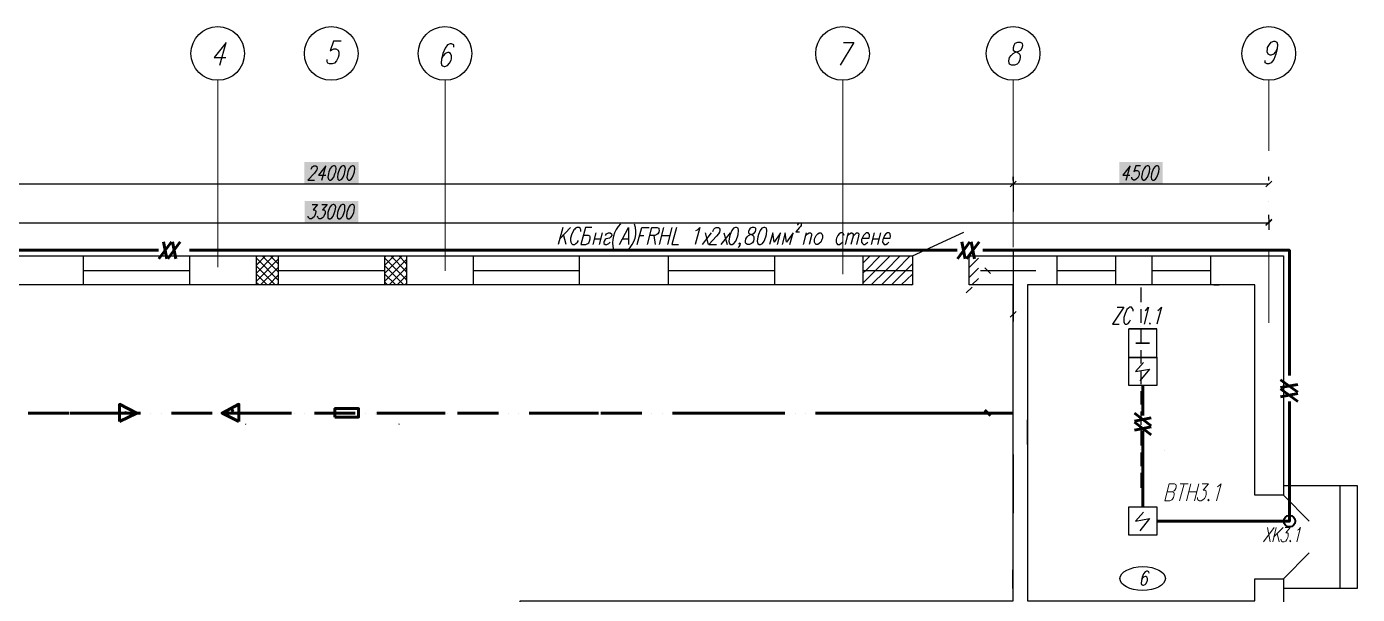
# Model space of a CAD drawing. Header units: millimetres. Extents: x 2185 to 4647, y 1259 to 2456.
# Drawn here: x 3045.8 to 3162.9, y 1565.8 to 1615.7 of the extents above; entities that cross this region are included whole.
import ezdxf

# ---------------------------------------------------------------- set-up
doc = ezdxf.new("R2010")
doc.units = ezdxf.units.MM
for name, color, linetype in [('PDF _0', 7, 'Continuous'), ('PDF _линия связи', 7, 'Continuous'), ('PDF _Линия связи (Вновь)', 7, 'Continuous'), ('PDF _НОВЫЙ', 7, 'Continuous'), ('PDF _орудован', 7, 'Continuous'), ('PDF _стены', 7, 'Continuous'), ('PDF _текст', 7, 'Continuous'), ('PDF _ТХ', 7, 'Continuous')]:
    doc.layers.add(name, color=color, linetype=linetype)

msp = doc.modelspace()

# ---------------------------------------------------------------- linework, layer by layer
at = {"layer": 'PDF _0', "lineweight": 25}
for points in [[(3092.97, 1598.06), (3092.57, 1596.56)], [(3093.67, 1598.06), (3092.72, 1597.07)], [(3094.58, 1597.7), (3094.58, 1597.85), (3094.54, 1597.92), (3094.52, 1598), (3094.43, 1598.06), (3094.22, 1598.06), (3094.11, 1598), (3094.03, 1597.92), (3093.96, 1597.85), (3093.88, 1597.7), (3093.77, 1597.49), (3093.67, 1597.13), (3093.67, 1596.92), (3093.69, 1596.77), (3093.75, 1596.65), (3093.82, 1596.56), (3094.03, 1596.56), (3094.13, 1596.65), (3094.28, 1596.77), (3094.37, 1596.92)], [(3095.53, 1598.06), (3094.98, 1598.06), (3094.58, 1596.56), (3095.02, 1596.56), (3095.19, 1596.65), (3095.26, 1596.71), (3095.34, 1596.86), (3095.4, 1597.07), (3095.4, 1597.22), (3095.36, 1597.28), (3095.23, 1597.34), (3094.79, 1597.34)], [(3095.89, 1597.58), (3095.62, 1596.56)], [(3096.44, 1597.58), (3096.17, 1596.56)], [(3096.74, 1597.34), (3096.82, 1597.49), (3096.99, 1597.58), (3097.14, 1597.58), (3097.27, 1597.49), (3097.29, 1597.34), (3097.2, 1597.22), (3097.08, 1597.13), (3096.8, 1597.07), (3096.7, 1597.01), (3096.61, 1596.86), (3096.59, 1596.77), (3096.59, 1596.65), (3096.72, 1596.56), (3096.86, 1596.56), (3097.03, 1596.65), (3097.14, 1596.77)], [(3097.97, 1596.56), (3098.77, 1598.06), (3098.77, 1596.56)], [(3099.53, 1596.56), (3099.93, 1598.06), (3100.57, 1598.06)], [(3100.42, 1596.56), (3100.82, 1598.06), (3101.27, 1598.06), (3101.42, 1598), (3101.44, 1597.92), (3101.46, 1597.79), (3101.42, 1597.64), (3101.33, 1597.49), (3101.25, 1597.43), (3101.08, 1597.34), (3100.63, 1597.34)], [(3101.48, 1596.56), (3101.88, 1598.06)], [(3102.58, 1598.06), (3102.18, 1596.56)], [(3102.98, 1598.06), (3102.58, 1596.56), (3103.17, 1596.56)], [(3104.7, 1597.79), (3104.82, 1597.85), (3105.04, 1598.06), (3104.63, 1596.56)], [(3106.05, 1597.58), (3105.23, 1596.56)], [(3105.5, 1597.58), (3105.78, 1596.56)], [(3106.18, 1597.7), (3106.2, 1597.79), (3106.28, 1597.92), (3106.35, 1598), (3106.47, 1598.06), (3106.69, 1598.06), (3106.75, 1598), (3106.79, 1597.92), (3106.79, 1597.79), (3106.77, 1597.64), (3106.67, 1597.49), (3106.52, 1597.28), (3105.82, 1596.56), (3106.52, 1596.56)], [(3107.7, 1597.58), (3106.88, 1596.56)], [(3107.15, 1597.58), (3107.43, 1596.56)], [(3111.87, 1596.56), (3112.15, 1597.58), (3111.58, 1596.77), (3111.45, 1597.58), (3111.17, 1596.56)], [(3112.97, 1596.56), (3113.25, 1597.58), (3112.68, 1596.77), (3112.55, 1597.58), (3112.27, 1596.56)], [(3113.65, 1598.26), (3113.67, 1598.3), (3113.71, 1598.38), (3113.74, 1598.4), (3113.8, 1598.45), (3113.9, 1598.45), (3113.95, 1598.4), (3113.97, 1598.38), (3113.97, 1598.3), (3113.95, 1598.23), (3113.9, 1598.15), (3113.82, 1598.04), (3113.48, 1597.68), (3113.82, 1597.68)], [(3114.39, 1597.58), (3114.12, 1596.56)], [(3114.31, 1597.28), (3114.52, 1597.49), (3114.65, 1597.58), (3114.79, 1597.58), (3114.88, 1597.49), (3114.88, 1597.34), (3114.67, 1596.56)], [(3117.74, 1597.34), (3117.67, 1597.49), (3117.59, 1597.58), (3117.44, 1597.58), (3117.31, 1597.49), (3117.19, 1597.34), (3117.08, 1597.13), (3117.04, 1597.01), (3117.04, 1596.77), (3117.1, 1596.65), (3117.16, 1596.56), (3117.33, 1596.56), (3117.44, 1596.65), (3117.59, 1596.77)], [(3118.1, 1597.58), (3117.82, 1596.56)], [(3118.01, 1597.28), (3118.22, 1597.49), (3118.35, 1597.58), (3118.43, 1597.58), (3118.52, 1597.49), (3118.52, 1597.28), (3118.33, 1596.56)], [(3118.52, 1597.28), (3118.73, 1597.49), (3118.84, 1597.58), (3118.94, 1597.58), (3119.03, 1597.49), (3119.01, 1597.28), (3118.82, 1596.56)], [(3119.32, 1597.13), (3119.94, 1597.13), (3119.96, 1597.28), (3119.96, 1597.43), (3119.92, 1597.49), (3119.85, 1597.58), (3119.68, 1597.58), (3119.58, 1597.49), (3119.43, 1597.34), (3119.32, 1597.13), (3119.28, 1597.01), (3119.28, 1596.77), (3119.34, 1596.65), (3119.43, 1596.56), (3119.58, 1596.56), (3119.68, 1596.65), (3119.83, 1596.77)], [(3120.38, 1597.58), (3120.13, 1596.56)], [(3120.93, 1597.58), (3120.68, 1596.56)], [(3121.19, 1597.13), (3121.78, 1597.13), (3121.82, 1597.28), (3121.8, 1597.43), (3121.78, 1597.49), (3121.69, 1597.58), (3121.55, 1597.58), (3121.42, 1597.49), (3121.29, 1597.34), (3121.19, 1597.13), (3121.14, 1597.01), (3121.12, 1596.77), (3121.19, 1596.65), (3121.27, 1596.56), (3121.42, 1596.56), (3121.55, 1596.65), (3121.67, 1596.77)], [(3093.27, 1596.56), (3093.05, 1597.43)], [(3095.76, 1597.07), (3096.31, 1597.07)], [(3098.26, 1597.07), (3098.75, 1597.07)], [(3099.74, 1597.34), (3100.12, 1597.34)], [(3100.99, 1597.34), (3101.12, 1596.56)], [(3101.69, 1597.34), (3102.39, 1597.34)], [(3108.59, 1596.65), (3108.53, 1596.56), (3108.49, 1596.65), (3108.57, 1596.71), (3108.59, 1596.65), (3108.55, 1596.5), (3108.46, 1596.35), (3108.4, 1596.29)], [(3120.25, 1597.07), (3120.81, 1597.07)]]:
    msp.add_lwpolyline(points, dxfattribs=at)
for points in [[(3108.17, 1598.06), (3108, 1598), (3107.85, 1597.79), (3107.7, 1597.43), (3107.64, 1597.22), (3107.6, 1596.86), (3107.64, 1596.65), (3107.77, 1596.56), (3107.87, 1596.56), (3108.04, 1596.65), (3108.21, 1596.86), (3108.34, 1597.22), (3108.4, 1597.43), (3108.44, 1597.79), (3108.4, 1598), (3108.27, 1598.06)], [(3109.63, 1598.06), (3109.46, 1598), (3109.37, 1597.85), (3109.33, 1597.7), (3109.33, 1597.58), (3109.42, 1597.49), (3109.61, 1597.43), (3109.73, 1597.34), (3109.8, 1597.22), (3109.8, 1597.07), (3109.76, 1596.86), (3109.67, 1596.71), (3109.59, 1596.65), (3109.42, 1596.56), (3109.23, 1596.56), (3109.1, 1596.65), (3109.06, 1596.71), (3109.06, 1596.86), (3109.1, 1597.07), (3109.21, 1597.22), (3109.33, 1597.34), (3109.5, 1597.43), (3109.71, 1597.49), (3109.84, 1597.58), (3109.93, 1597.7), (3109.97, 1597.85), (3109.97, 1598), (3109.82, 1598.06)], [(3110.67, 1598.06), (3110.5, 1598), (3110.35, 1597.79), (3110.2, 1597.43), (3110.14, 1597.22), (3110.09, 1596.86), (3110.14, 1596.65), (3110.26, 1596.56), (3110.37, 1596.56), (3110.54, 1596.65), (3110.71, 1596.86), (3110.86, 1597.22), (3110.9, 1597.43), (3110.94, 1597.79), (3110.9, 1598), (3110.77, 1598.06)], [(3115.53, 1597.58), (3115.68, 1597.58), (3115.77, 1597.49), (3115.83, 1597.34), (3115.83, 1597.13), (3115.79, 1597.01), (3115.68, 1596.77), (3115.53, 1596.65), (3115.43, 1596.56), (3115.28, 1596.56), (3115.2, 1596.65), (3115.13, 1596.77), (3115.13, 1597.01), (3115.17, 1597.13), (3115.28, 1597.34), (3115.43, 1597.49)]]:
    msp.add_lwpolyline(points, close=True, dxfattribs=at)
at = {"layer": 'PDF _0', "lineweight": 30}
for points in [[(3142.78, 1586.63), (3142.78, 1589.13), (3145.27, 1589.13), (3142.78, 1589.13)], [(3145.27, 1586.63), (3145.27, 1589.13)], [(3145.27, 1586.63), (3142.78, 1586.63), (3145.27, 1586.63)], [(3144.09, 1586.17), (3143.37, 1585.39), (3144.6, 1585.6), (3143.75, 1584.56)], [(3144.09, 1573.02), (3143.37, 1572.24), (3144.6, 1572.45), (3143.75, 1571.39)]]:
    msp.add_lwpolyline(points, dxfattribs=at)
for points in [[(3142.78, 1586.66), (3145.27, 1586.66), (3145.27, 1584.16), (3142.78, 1584.16)], [(3142.78, 1573.49), (3145.27, 1573.49), (3145.27, 1570.99), (3142.78, 1570.99)]]:
    msp.add_lwpolyline(points, close=True, dxfattribs=at)
at = {"layer": 'PDF _0', "lineweight": 40}
msp.add_circle((3156.93, 1572.23), 0.497, dxfattribs=at)
at = {"layer": 'PDF _0', "lineweight": 25}
for centre, radius, start, end in [((3099.64, 1596.71), 2.29, 133.8306, 196.1085), ((3097.27, 1597.68), 2.14, 311.3951, 18.544)]:
    msp.add_arc(centre, radius, start, end, dxfattribs=at)
at = {"layer": 'PDF _0', "lineweight": 60, "transparency": 33554559}
for points in [[(3063.91, 1581.98), (3063.82, 1582.1), (3063.76, 1582)], [(3063.76, 1582), (3063.78, 1581.89), (3063.91, 1581.98)], [(3063.78, 1581.89), (3063.91, 1581.98), (3063.86, 1581.81)], [(3063.95, 1582.13), (3063.91, 1581.98), (3063.82, 1582.1)], [(3063.91, 1581.98), (3063.86, 1581.81), (3063.99, 1581.83)], [(3064.03, 1582.04), (3063.95, 1582.13), (3063.91, 1581.98)], [(3064.06, 1581.93), (3063.91, 1581.98), (3064.03, 1582.04)], [(3063.99, 1581.83), (3064.06, 1581.93), (3063.91, 1581.98)]]:
    msp.add_solid(points, dxfattribs=at)
at = {"layer": 'PDF _линия связи', "lineweight": 60}
for points in [[(3014.08, 1596.05), (3057.39, 1596.05)], [(3060.14, 1596.05), (3127.68, 1596.05)], [(3129.95, 1596.05), (3156.92, 1596.05), (3156.92, 1585.03)], [(3144.03, 1584.16), (3144.03, 1581.53)], [(3145.27, 1572.22), (3156.92, 1572.22), (3156.92, 1582.74)], [(3144.03, 1580.2), (3144.03, 1573.49)]]:
    msp.add_lwpolyline(points, dxfattribs=at)
at = {"layer": 'PDF _Линия связи (Вновь)', "lineweight": 60}
for points in [[(3058.53, 1596.79), (3057.43, 1595.31)], [(3057.83, 1596.79), (3058.13, 1595.31)], [(3059.31, 1596.79), (3058.21, 1595.31)], [(3058.62, 1596.79), (3058.91, 1595.31)], [(3128.81, 1596.79), (3127.71, 1595.31)], [(3128.11, 1596.79), (3128.4, 1595.31)], [(3129.61, 1596.79), (3128.51, 1595.31)], [(3128.91, 1596.79), (3129.21, 1595.31)], [(3157.66, 1583.56), (3156.15, 1584.67)], [(3157.66, 1584.26), (3156.15, 1583.97)], [(3157.66, 1582.76), (3156.15, 1583.86)], [(3157.66, 1583.46), (3156.15, 1583.16)], [(3144.77, 1580.62), (3143.28, 1581.72)], [(3144.77, 1581.32), (3143.28, 1581.02)], [(3144.77, 1579.82), (3143.28, 1580.92)], [(3144.77, 1580.52), (3143.28, 1580.22)]]:
    msp.add_lwpolyline(points, dxfattribs=at)
at = {"layer": 'PDF _НОВЫЙ', "lineweight": 60}
for points in [[(3053.98, 1581), (3053.98, 1582.51), (3055.48, 1581.74)], [(3064.48, 1581), (3064.48, 1582.51), (3063, 1581.74)], [(3072.92, 1581.38), (3075, 1581.38), (3075, 1582.13), (3072.92, 1582.13)]]:
    msp.add_lwpolyline(points, close=True, dxfattribs=at)
at = {"layer": 'PDF _НОВЫЙ', "lineweight": 25}
msp.add_lwpolyline([(3144.58, 1567.65), (3144.55, 1567.77), (3144.45, 1567.84), (3144.36, 1567.84), (3144.22, 1567.77), (3144.09, 1567.6), (3143.96, 1567.31), (3143.9, 1567.01), (3143.88, 1566.76), (3143.92, 1566.65), (3144.03, 1566.59), (3144.07, 1566.59), (3144.22, 1566.65), (3144.32, 1566.76), (3144.41, 1566.95), (3144.43, 1567.01), (3144.45, 1567.18), (3144.39, 1567.31), (3144.28, 1567.35), (3144.24, 1567.35), (3144.09, 1567.31), (3143.98, 1567.18), (3143.9, 1567.01)], dxfattribs=at)
msp.add_ellipse((3144.01, 1567.18), major_axis=(2, 0.01), ratio=0.523722, start_param=3.131233493476986, end_param=9.41441880065657, dxfattribs=at)
at = {"layer": 'PDF _орудован', "lineweight": 60, "transparency": 33554559}
for points in [[(3054.42, 1581.87), (3054.36, 1581.77), (3054.51, 1581.74)], [(3054.36, 1581.77), (3054.51, 1581.74), (3054.4, 1581.66)], [(3054.4, 1581.66), (3054.51, 1581.6), (3054.51, 1581.74)], [(3054.51, 1581.74), (3054.53, 1581.91), (3054.42, 1581.87)], [(3054.64, 1581.85), (3054.51, 1581.74), (3054.53, 1581.91)], [(3054.68, 1581.74), (3054.64, 1581.85), (3054.51, 1581.74)], [(3054.51, 1581.6), (3054.51, 1581.74), (3054.61, 1581.64)], [(3054.51, 1581.74), (3054.61, 1581.64), (3054.68, 1581.74)]]:
    msp.add_solid(points, dxfattribs=at)
at = {"layer": 'PDF _стены', "lineweight": 30}
msp.add_lwpolyline([(3143.41, 1587.88), (3144.6, 1587.88), (3143.41, 1587.88)], dxfattribs=at)
at = {"layer": 'PDF _текст', "lineweight": 25}
for points in [[(3141.76, 1591.06), (3142.35, 1591.06), (3141.36, 1589.56), (3141.95, 1589.56)], [(3143.16, 1590.7), (3143.16, 1590.83), (3143.09, 1590.97), (3143.03, 1591.06), (3142.86, 1591.06), (3142.76, 1590.97), (3142.63, 1590.83), (3142.57, 1590.7), (3142.46, 1590.49), (3142.35, 1590.13), (3142.35, 1589.92), (3142.35, 1589.77), (3142.4, 1589.62), (3142.46, 1589.56), (3142.63, 1589.56), (3142.73, 1589.62), (3142.86, 1589.77), (3142.95, 1589.92)], [(3144.24, 1590.76), (3144.34, 1590.83), (3144.53, 1591.06), (3144.13, 1589.56)], [(3145.36, 1590.76), (3145.47, 1590.83), (3145.66, 1591.06), (3145.25, 1589.56)], [(3144.68, 1589.68), (3144.62, 1589.62), (3144.64, 1589.56), (3144.7, 1589.62)]]:
    msp.add_lwpolyline(points, dxfattribs=at)
at = {"layer": 'PDF _текст', "lineweight": 20}
for points in [[(3146.61, 1574.8), (3146.78, 1574.89), (3146.84, 1574.95), (3146.93, 1575.1), (3146.97, 1575.25), (3146.97, 1575.37), (3146.93, 1575.46), (3146.8, 1575.52), (3146.35, 1575.52), (3145.95, 1574.02), (3146.4, 1574.02), (3146.57, 1574.1), (3146.63, 1574.17), (3146.71, 1574.31), (3146.78, 1574.53), (3146.78, 1574.67), (3146.74, 1574.74), (3146.61, 1574.8), (3146.16, 1574.8)], [(3147.65, 1575.52), (3147.24, 1574.02)], [(3147.31, 1575.52), (3148.01, 1575.52)], [(3148.24, 1575.52), (3147.86, 1574.02)], [(3148.56, 1574.02), (3148.96, 1575.52)], [(3149.25, 1575.52), (3149.8, 1575.52), (3149.34, 1574.95), (3149.49, 1574.95), (3149.57, 1574.89), (3149.61, 1574.8), (3149.59, 1574.59), (3149.57, 1574.44), (3149.44, 1574.23), (3149.32, 1574.1), (3149.15, 1574.02), (3149, 1574.02), (3148.87, 1574.1), (3148.83, 1574.17), (3148.83, 1574.31)], [(3150.57, 1575.25), (3150.69, 1575.31), (3150.91, 1575.52), (3150.5, 1574.02)], [(3148.05, 1574.8), (3148.77, 1574.8)], [(3149.83, 1574.17), (3149.76, 1574.1), (3149.8, 1574.02), (3149.87, 1574.1)], [(3155.58, 1571.67), (3154.65, 1570.42)], [(3154.99, 1571.67), (3155.24, 1570.42)], [(3155.77, 1571.67), (3155.46, 1570.42)], [(3156.37, 1571.67), (3155.56, 1570.84)], [(3156.03, 1570.42), (3155.86, 1571.14)], [(3156.54, 1571.67), (3157, 1571.67), (3156.62, 1571.2), (3156.75, 1571.2), (3156.81, 1571.14), (3156.83, 1571.08), (3156.83, 1570.91), (3156.79, 1570.78), (3156.7, 1570.61), (3156.6, 1570.48), (3156.45, 1570.42), (3156.32, 1570.42), (3156.22, 1570.48), (3156.2, 1570.55), (3156.18, 1570.65)], [(3157.02, 1570.55), (3156.96, 1570.48), (3156.98, 1570.42), (3157.04, 1570.48)], [(3157.64, 1571.44), (3157.74, 1571.5), (3157.91, 1571.67), (3157.57, 1570.42)]]:
    msp.add_lwpolyline(points, dxfattribs=at)
at = {"layer": 'PDF _ТХ', "lineweight": 25}
for points in [[(3062.79, 1612.33), (3063.34, 1614.32), (3062.3, 1612.99), (3063.31, 1612.99)], [(3073.47, 1614.43), (3072.8, 1614.43), (3072.5, 1613.58), (3072.59, 1613.66), (3072.82, 1613.77), (3073.01, 1613.77), (3073.2, 1613.66), (3073.28, 1613.47), (3073.26, 1613.2), (3073.22, 1613.01), (3073.07, 1612.71), (3072.88, 1612.52), (3072.67, 1612.44), (3072.46, 1612.44), (3072.29, 1612.52), (3072.25, 1612.63), (3072.23, 1612.82)], [(3083.38, 1613.92), (3083.38, 1614.11), (3083.19, 1614.22), (3083.06, 1614.22), (3082.83, 1614.11), (3082.62, 1613.83), (3082.43, 1613.35), (3082.3, 1612.88), (3082.28, 1612.5), (3082.34, 1612.31), (3082.53, 1612.2), (3082.6, 1612.2), (3082.83, 1612.31), (3083, 1612.5), (3083.15, 1612.78), (3083.17, 1612.88), (3083.19, 1613.16), (3083.11, 1613.35), (3082.94, 1613.45), (3082.85, 1613.45), (3082.64, 1613.35), (3082.45, 1613.16), (3082.3, 1612.88)], [(3117.67, 1614.32), (3118.6, 1614.32), (3117.4, 1612.33)], [(3155.86, 1613.77), (3155.71, 1613.5), (3155.52, 1613.31), (3155.31, 1613.2), (3155.22, 1613.2), (3155.05, 1613.31), (3154.97, 1613.5), (3154.99, 1613.77), (3155.01, 1613.88), (3155.16, 1614.15), (3155.33, 1614.34), (3155.56, 1614.45), (3155.63, 1614.45), (3155.82, 1614.34), (3155.88, 1614.15), (3155.86, 1613.77), (3155.73, 1613.31), (3155.54, 1612.82), (3155.33, 1612.54), (3155.1, 1612.44), (3154.97, 1612.44), (3154.78, 1612.54), (3154.78, 1612.73)], [(3070.83, 1603.19), (3070.85, 1603.25), (3070.93, 1603.38), (3070.98, 1603.42), (3071.08, 1603.48), (3071.25, 1603.48), (3071.32, 1603.42), (3071.34, 1603.38), (3071.36, 1603.25), (3071.32, 1603.12), (3071.25, 1603.02), (3071.13, 1602.83), (3070.53, 1602.23), (3071.13, 1602.23)], [(3071.78, 1602.23), (3072.12, 1603.48), (3071.49, 1602.66), (3072.12, 1602.66)], [(3142.57, 1602.23), (3142.9, 1603.48), (3142.27, 1602.66), (3142.88, 1602.66)], [(3143.81, 1603.48), (3143.41, 1603.48), (3143.22, 1602.95), (3143.28, 1603.02), (3143.41, 1603.08), (3143.54, 1603.08), (3143.64, 1603.02), (3143.71, 1602.89), (3143.69, 1602.72), (3143.67, 1602.59), (3143.58, 1602.43), (3143.45, 1602.3), (3143.33, 1602.23), (3143.2, 1602.23), (3143.09, 1602.3), (3143.05, 1602.36), (3143.05, 1602.47)], [(3132.62, 1602.19), (3132.62, 1602.51), (3132.62, 1599.46)], [(3155.12, 1602.19), (3155.12, 1602.51)], [(3012.62, 1601.9), (3132.62, 1601.9), (3155.12, 1601.9)], [(3154.86, 1601.64), (3155.37, 1602.13)], [(3070.93, 1600.08), (3071.38, 1600.08), (3071, 1599.61), (3071.13, 1599.61), (3071.21, 1599.55), (3071.23, 1599.48), (3071.21, 1599.29), (3071.19, 1599.19), (3071.1, 1599), (3070.98, 1598.89), (3070.85, 1598.83), (3070.72, 1598.83), (3070.62, 1598.89), (3070.57, 1598.95), (3070.57, 1599.06)], [(3071.76, 1600.08), (3072.23, 1600.08), (3071.84, 1599.61), (3071.97, 1599.61), (3072.04, 1599.55), (3072.06, 1599.48), (3072.06, 1599.29), (3072.01, 1599.19), (3071.93, 1599), (3071.82, 1598.89), (3071.68, 1598.83), (3071.55, 1598.83), (3071.44, 1598.89), (3071.42, 1598.95), (3071.4, 1599.06)], [(3155.37, 1598.78), (3154.86, 1598.28)], [(3154.86, 1598.23), (3155.37, 1598.72)], [(3155.12, 1598.85), (3155.12, 1599.17)], [(3155.12, 1598.83), (3155.12, 1597.85)], [(2990.12, 1598.47), (3155.12, 1598.47)], [(3123.75, 1595.55), (3128.28, 1597.64)], [(3050.78, 1595.55), (3050.78, 1593.01)], [(3060.14, 1595.55), (3060.14, 1593.01)], [(3065.98, 1595.55), (3065.98, 1593.01)], [(3066.81, 1595.55), (3065.98, 1594.72), (3066.28, 1595.02)], [(3067.53, 1595.55), (3065.98, 1594.02), (3066.28, 1594.3)], [(3066.28, 1595.1), (3065.98, 1595.38), (3067.93, 1593.43)], [(3067.93, 1595.27), (3065.98, 1593.3), (3066.28, 1593.6)], [(3067.93, 1594.15), (3066.53, 1595.55)], [(3067.93, 1594.85), (3067.23, 1595.55)], [(3067.93, 1595.55), (3067.93, 1593.01)], [(3077.28, 1595.55), (3077.28, 1593.01)], [(3077.28, 1595.42), (3077.43, 1595.55)], [(3077.28, 1594.72), (3078.13, 1595.55)], [(3077.28, 1594), (3078.83, 1595.55)], [(3077.28, 1595.4), (3079.23, 1593.45), (3079.13, 1593.56)], [(3079.13, 1595.14), (3079.23, 1595.25), (3077.28, 1593.3)], [(3077.84, 1595.55), (3079.23, 1594.15), (3079.13, 1594.28)], [(3078.55, 1595.55), (3079.23, 1594.87), (3079.13, 1594.97)], [(3079.23, 1595.55), (3079.23, 1593.01)], [(3085.1, 1595.55), (3085.1, 1593.01)], [(3158.67, 1569.43), (3156.41, 1567.16), (3156.41, 1532.91), (3134.2, 1532.91), (3134.2, 1535.45), (3153.87, 1535.45), (3153.87, 1563.31), (3089.24, 1563.31), (3089.24, 1565.21), (3132.62, 1565.21), (3132.62, 1593.01), (3128.74, 1593.01), (3128.74, 1595.55), (3156.41, 1595.55), (3156.41, 1574.51), (3153.87, 1574.51), (3153.87, 1593.01), (3133.87, 1593.01), (3133.87, 1565.21), (3153.87, 1565.21), (3153.87, 1567.16), (3156.41, 1567.16)], [(3094.43, 1595.55), (3094.43, 1593.01)], [(3102.24, 1595.55), (3102.24, 1593.01)], [(3111.6, 1595.55), (3111.6, 1593.01)], [(3119.39, 1595.55), (3119.39, 1593.01)], [(3119.39, 1594.91), (3120.02, 1595.55)], [(3119.39, 1594.04), (3119.64, 1594.28), (3120.91, 1595.55)], [(3119.39, 1593.15), (3120.51, 1594.28), (3121.8, 1595.55)], [(3120.13, 1593.01), (3121.4, 1594.28), (3122.67, 1595.55)], [(3121.02, 1593.01), (3122.29, 1594.28), (3123.56, 1595.55)], [(3128.74, 1595.42), (3128.87, 1595.55)], [(3128.74, 1594.55), (3129.55, 1595.36)], [(3132.62, 1596.01), (3132.62, 1589.79)], [(3136.47, 1595.55), (3136.47, 1593.01)], [(3141.61, 1595.55), (3141.61, 1593.01)], [(3144.81, 1595.55), (3144.81, 1593.01)], [(3149.97, 1595.55), (3149.97, 1593.01)], [(3050.78, 1594.28), (3060.14, 1594.28)], [(3066.28, 1594.4), (3065.98, 1594.68), (3067.67, 1593.01)], [(3066.28, 1593.68), (3065.98, 1593.98), (3066.96, 1593.01)], [(3066.38, 1593.01), (3067.93, 1594.55)], [(3067.93, 1594.28), (3077.28, 1594.28)], [(3078.98, 1593.01), (3077.28, 1594.7)], [(3078.28, 1593.01), (3077.28, 1593.98)], [(3079.13, 1594.42), (3079.23, 1594.55), (3077.71, 1593.01)], [(3085.1, 1594.28), (3094.43, 1594.28)], [(3102.24, 1594.28), (3111.6, 1594.28)], [(3119.39, 1594.28), (3123.75, 1594.28)], [(3121.91, 1593.01), (3123.18, 1594.28), (3123.75, 1594.85)], [(3122.77, 1593.01), (3123.75, 1593.96)], [(3128.74, 1593.66), (3129.55, 1594.47)], [(3134.61, 1594.25), (3129.74, 1594.25)], [(3130.63, 1594), (3130.12, 1594.51)], [(3136.47, 1594.28), (3141.61, 1594.28)], [(3144.81, 1594.28), (3149.97, 1594.28)], [(3067.1, 1593.01), (3067.93, 1593.85)], [(3067.8, 1593.01), (3067.93, 1593.13)], [(3077.56, 1593.01), (3077.28, 1593.28)], [(3079.13, 1593.73), (3079.23, 1593.83), (3078.41, 1593.01)], [(3079.13, 1593.01), (3079.23, 1593.13), (3079.11, 1593.01)], [(3123.66, 1593.01), (3123.75, 1593.07)], [(3128.49, 1592.31), (3129, 1592.82)], [(3128.98, 1593.01), (3129.55, 1593.58)], [(3143.86, 1592.79), (3143.86, 1591.48)], [(3150.27, 1593.01), (3150.74, 1593.01)], [(3132.36, 1590.17), (3132.87, 1590.68)], [(3143.86, 1591.19), (3143.86, 1591.19)], [(3143.86, 1590.87), (3143.86, 1589.68)], [(3143.86, 1589.39), (3143.86, 1589.39)], [(3143.86, 1589.07), (3143.86, 1587.88)], [(3143.86, 1587.59), (3143.86, 1587.59)], [(3143.86, 1587.27), (3143.86, 1586.08)], [(3143.86, 1585.77), (3143.86, 1585.77)], [(3143.86, 1585.47), (3143.86, 1584.28)], [(3143.86, 1583.97), (3143.86, 1583.97)], [(3143.86, 1583.67), (3143.86, 1582.49)], [(3133.87, 1578.97), (3133.87, 1581.15)], [(3143.86, 1582.17), (3143.86, 1582.17)], [(3143.86, 1581.87), (3143.86, 1580.69)], [(3143.86, 1580.47), (3143.86, 1579.9)], [(3143.86, 1580.37), (3143.86, 1580.37)], [(3143.86, 1580.07), (3143.86, 1578.89)], [(3132.62, 1578.1), (3132.62, 1572.92)], [(3143.86, 1578.57), (3143.86, 1578.57)], [(3143.86, 1578.27), (3143.86, 1577.07)], [(3144.11, 1578.48), (3144.11, 1578.48)], [(3145.91, 1578.48), (3145.91, 1578.48)], [(3143.86, 1576.77), (3143.86, 1576.77)], [(3143.86, 1576.47), (3143.86, 1575.16)], [(3156.41, 1566.33), (3162.91, 1566.33), (3162.91, 1575.33), (3156.41, 1575.33)], [(3161.4, 1566.33), (3161.4, 1575.33)], [(3156.41, 1574.51), (3158.67, 1572.24)], [(3132.57, 1566.31), (3132.57, 1567.94)]]:
    msp.add_lwpolyline(points, dxfattribs=at)
for points in [[(3133, 1614.32), (3132.76, 1614.24), (3132.66, 1614.05), (3132.6, 1613.86), (3132.62, 1613.66), (3132.72, 1613.56), (3132.98, 1613.47), (3133.15, 1613.37), (3133.23, 1613.18), (3133.23, 1612.99), (3133.17, 1612.71), (3133.04, 1612.52), (3132.96, 1612.42), (3132.72, 1612.33), (3132.47, 1612.33), (3132.28, 1612.42), (3132.26, 1612.52), (3132.24, 1612.71), (3132.3, 1612.99), (3132.43, 1613.18), (3132.62, 1613.37), (3132.83, 1613.47), (3133.12, 1613.56), (3133.29, 1613.66), (3133.4, 1613.86), (3133.46, 1614.05), (3133.44, 1614.24), (3133.27, 1614.32)], [(3072.8, 1603.48), (3072.65, 1603.42), (3072.52, 1603.25), (3072.4, 1602.95), (3072.35, 1602.76), (3072.31, 1602.47), (3072.35, 1602.3), (3072.46, 1602.23), (3072.54, 1602.23), (3072.69, 1602.3), (3072.82, 1602.47), (3072.92, 1602.76), (3072.99, 1602.95), (3073.03, 1603.25), (3072.99, 1603.42), (3072.88, 1603.48)], [(3073.62, 1603.48), (3073.47, 1603.42), (3073.35, 1603.25), (3073.24, 1602.95), (3073.18, 1602.76), (3073.14, 1602.47), (3073.18, 1602.3), (3073.28, 1602.23), (3073.37, 1602.23), (3073.52, 1602.3), (3073.64, 1602.47), (3073.77, 1602.76), (3073.81, 1602.95), (3073.86, 1603.25), (3073.81, 1603.42), (3073.71, 1603.48)], [(3074.47, 1603.48), (3074.32, 1603.42), (3074.19, 1603.25), (3074.07, 1602.95), (3074.03, 1602.76), (3073.98, 1602.47), (3074.03, 1602.3), (3074.13, 1602.23), (3074.22, 1602.23), (3074.34, 1602.3), (3074.47, 1602.47), (3074.6, 1602.76), (3074.64, 1602.95), (3074.68, 1603.25), (3074.66, 1603.42), (3074.53, 1603.48)], [(3144.41, 1603.48), (3144.26, 1603.42), (3144.13, 1603.25), (3144, 1602.95), (3143.96, 1602.76), (3143.92, 1602.47), (3143.96, 1602.3), (3144.07, 1602.23), (3144.15, 1602.23), (3144.3, 1602.3), (3144.43, 1602.47), (3144.55, 1602.76), (3144.6, 1602.95), (3144.64, 1603.25), (3144.6, 1603.42), (3144.49, 1603.48)], [(3145.23, 1603.48), (3145.11, 1603.42), (3144.96, 1603.25), (3144.85, 1602.95), (3144.79, 1602.76), (3144.77, 1602.47), (3144.79, 1602.3), (3144.89, 1602.23), (3144.98, 1602.23), (3145.13, 1602.3), (3145.25, 1602.47), (3145.38, 1602.76), (3145.42, 1602.95), (3145.47, 1603.25), (3145.42, 1603.42), (3145.32, 1603.48)], [(3132.87, 1602.13), (3132.36, 1601.64)], [(3072.76, 1600.08), (3072.63, 1600.01), (3072.48, 1599.84), (3072.37, 1599.55), (3072.31, 1599.36), (3072.29, 1599.06), (3072.31, 1598.89), (3072.42, 1598.83), (3072.5, 1598.83), (3072.65, 1598.89), (3072.78, 1599.06), (3072.9, 1599.36), (3072.95, 1599.55), (3072.99, 1599.84), (3072.95, 1600.01), (3072.84, 1600.08)], [(3073.6, 1600.08), (3073.45, 1600.01), (3073.33, 1599.84), (3073.2, 1599.55), (3073.16, 1599.36), (3073.11, 1599.06), (3073.16, 1598.89), (3073.26, 1598.83), (3073.35, 1598.83), (3073.47, 1598.89), (3073.62, 1599.06), (3073.73, 1599.36), (3073.79, 1599.55), (3073.81, 1599.84), (3073.79, 1600.01), (3073.69, 1600.08)], [(3074.43, 1600.08), (3074.28, 1600.01), (3074.15, 1599.84), (3074.03, 1599.55), (3073.98, 1599.36), (3073.94, 1599.06), (3073.98, 1598.89), (3074.09, 1598.83), (3074.17, 1598.83), (3074.32, 1598.89), (3074.45, 1599.06), (3074.58, 1599.36), (3074.62, 1599.55), (3074.66, 1599.84), (3074.62, 1600.01), (3074.51, 1600.08)], [(3123.75, 1593.01), (3021.49, 1593.01), (3021.49, 1595.55), (3123.75, 1595.55)], [(3066.11, 1595.55), (3065.98, 1595.44)], [(3065.98, 1593.26), (3066.26, 1593.01)]]:
    msp.add_lwpolyline(points, close=True, dxfattribs=at)
at = {"layer": 'PDF _ТХ', "lineweight": 20}
for points in [[(3062.62, 1594.57), (3062.62, 1611)], [(3082.62, 1594.25), (3082.62, 1611)], [(3117.61, 1593.94), (3117.61, 1611)], [(3132.62, 1596.33), (3132.62, 1611)], [(3155.12, 1604.8), (3155.12, 1611)], [(3155.12, 1600.35), (3155.12, 1600.35)], [(3155.12, 1589.68), (3155.12, 1595.91)]]:
    msp.add_lwpolyline(points, dxfattribs=at)
at = {"layer": 'PDF _ТХ', "lineweight": 60}
for points in [[(3049.53, 1581.74), (3045.94, 1581.74)], [(3055.61, 1581.74), (3049.62, 1581.74)], [(3050.42, 1581.74), (3050.42, 1581.74)], [(3051.33, 1581.74), (3051.33, 1581.74)], [(3055.82, 1581.74), (3052.22, 1581.74)], [(3056.73, 1581.74), (3056.73, 1581.74)], [(3057.62, 1581.74), (3057.62, 1581.74)], [(3062.13, 1581.74), (3058.53, 1581.74)], [(3063.02, 1581.74), (3063.02, 1581.74)], [(3069.11, 1581.74), (3063.1, 1581.74)], [(3063.93, 1581.74), (3063.93, 1581.74)], [(3068.44, 1581.74), (3064.82, 1581.74)], [(3069.33, 1581.74), (3069.33, 1581.74)], [(3070.24, 1581.74), (3070.24, 1581.74)], [(3074.72, 1581.74), (3071.13, 1581.74)], [(3075.63, 1581.74), (3075.63, 1581.74)], [(3076.52, 1581.74), (3076.52, 1581.74)], [(3082.62, 1581.74), (3076.61, 1581.74)], [(3081.03, 1581.74), (3077.43, 1581.74)], [(3081.92, 1581.74), (3081.92, 1581.74)], [(3082.83, 1581.74), (3082.83, 1581.74)], [(3087.32, 1581.74), (3083.72, 1581.74)], [(3088.23, 1581.74), (3088.23, 1581.74)], [(3089.12, 1581.74), (3089.12, 1581.74)], [(3093.63, 1581.74), (3090.03, 1581.74)], [(3096.12, 1581.74), (3090.11, 1581.74)], [(3094.54, 1581.74), (3094.54, 1581.74)], [(3095.43, 1581.74), (3095.43, 1581.74)], [(3099.93, 1581.74), (3096.34, 1581.74)], [(3100.82, 1581.74), (3100.82, 1581.74)], [(3101.73, 1581.74), (3101.73, 1581.74)], [(3106.22, 1581.74), (3102.62, 1581.74)], [(3109.61, 1581.74), (3103.62, 1581.74)], [(3107.13, 1581.74), (3107.13, 1581.74)], [(3108.02, 1581.74), (3108.02, 1581.74)], [(3112.53, 1581.74), (3108.93, 1581.74)], [(3113.42, 1581.74), (3113.42, 1581.74)], [(3114.33, 1581.74), (3114.33, 1581.74)], [(3118.84, 1581.74), (3115.22, 1581.74)], [(3123.11, 1581.74), (3117.12, 1581.74)], [(3119.73, 1581.74), (3119.73, 1581.74)], [(3120.64, 1581.74), (3120.64, 1581.74)], [(3125.12, 1581.74), (3121.52, 1581.74)], [(3122.48, 1581.74), (3131.01, 1581.74)], [(3126.03, 1581.74), (3126.03, 1581.74)], [(3126.92, 1581.74), (3126.92, 1581.74)], [(3132.62, 1581.74), (3127.83, 1581.74)], [(3130.12, 1582), (3130.63, 1581.51)]]:
    msp.add_lwpolyline(points, dxfattribs=at)
at = {"layer": 'PDF _ТХ', "lineweight": 25}
for centre in [(3062.61, 1613.36), (3072.6, 1613.36), (3082.61, 1613.36), (3117.6, 1613.36), (3132.61, 1613.36), (3155.11, 1613.36)]:
    msp.add_circle(centre, 2.36, dxfattribs=at)
at = {"layer": 'PDF _ТХ', "color": 7, "true_color": 0xffffff, "transparency": 33554559}
for points in [[(3070.24, 1603.8), (3070.24, 1601.92), (3075, 1603.8)], [(3070.24, 1601.92), (3075, 1603.8), (3075, 1601.92)], [(3141.95, 1603.8), (3141.95, 1601.92), (3145.78, 1603.8)], [(3141.95, 1601.92), (3145.78, 1603.8), (3145.78, 1601.92)], [(3070.26, 1600.39), (3070.26, 1598.51), (3074.98, 1600.39)], [(3070.26, 1598.51), (3074.98, 1600.39), (3074.98, 1598.51)]]:
    msp.add_solid(points, dxfattribs=at)
at = {"layer": 'PDF _ТХ', "lineweight": 60, "transparency": 33554559}
for points in [[(3065.07, 1580.77), (3065.03, 1580.79), (3065.01, 1580.75)], [(3065.01, 1580.75), (3065.03, 1580.71), (3065.07, 1580.77)], [(3065.05, 1580.81), (3065.07, 1580.77), (3065.03, 1580.79)], [(3065.03, 1580.71), (3065.07, 1580.77), (3065.07, 1580.71)], [(3065.11, 1580.81), (3065.05, 1580.81), (3065.07, 1580.77)], [(3065.13, 1580.77), (3065.07, 1580.77), (3065.11, 1580.81)], [(3065.07, 1580.77), (3065.07, 1580.71), (3065.11, 1580.73)], [(3065.11, 1580.73), (3065.13, 1580.77), (3065.07, 1580.77)], [(3078.55, 1580.81), (3078.58, 1580.77), (3078.51, 1580.79)], [(3078.58, 1580.77), (3078.51, 1580.79), (3078.51, 1580.75)], [(3078.51, 1580.75), (3078.53, 1580.71), (3078.58, 1580.77)], [(3078.53, 1580.71), (3078.58, 1580.77), (3078.58, 1580.71)], [(3078.6, 1580.81), (3078.55, 1580.81), (3078.58, 1580.77)], [(3078.64, 1580.77), (3078.58, 1580.77), (3078.6, 1580.81)], [(3078.58, 1580.77), (3078.58, 1580.71), (3078.62, 1580.73)], [(3078.62, 1580.73), (3078.64, 1580.77), (3078.58, 1580.77)]]:
    msp.add_solid(points, dxfattribs=at)

doc.saveas('drawing.dxf')
